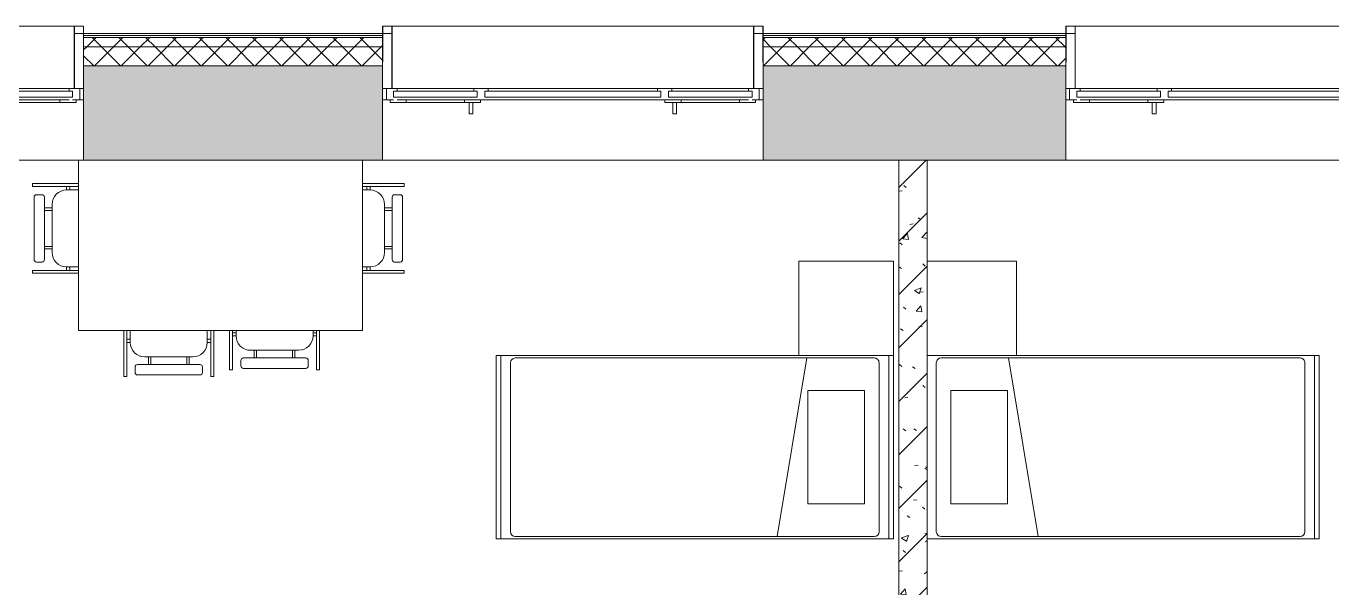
# Model space of a CAD drawing. Header units: millimetres. Extents: x -515342 to 330399, y -224905 to 507333.
# Drawn here: x -288293 to -281393, y 388978 to 391949 of the extents above; entities that cross this region are included whole.
import ezdxf

# ---------------------------------------------------------------- set-up
doc = ezdxf.new("R2010")
doc.units = ezdxf.units.MM
doc.layers.get('0').update_dxf_attribs({"lineweight": 0})
for name, color, linetype, lineweight in [('_ Окна', 7, 'Continuous', 0), ('Витраж', 7, 'Continuous', 0), ('Мебель', 7, 'Continuous', 0), ('Окна', 7, 'Continuous', 0), ('Стены внутренние', 7, 'Continuous', 0), ('Стены наружные', 7, 'Continuous', 0), ('Стены несущие', 7, 'Continuous', 0), ('Стены отделка', 7, 'Continuous', 0), ('Стены перегородки', 7, 'Continuous', 0), ('Стены штриховка', 7, 'Continuous', 0)]:
    doc.layers.add(name, color=color, linetype=linetype, lineweight=lineweight)
pattern_1 = [(45, (0, 0), (-70.71068, 70.71068), []), (135, (0, 0), (-70.71068, -70.71068), [])]

# ---------------------------------------------------------------- blocks, each defined once
blk = doc.blocks.new('Окно_ПВХ_3Створки_1Фрамуга-верх - АР_Окно_ОП_1820_h_х1970_3ст2фр-в-9696728-О_АР_П_4__10_050_План 4 этажа')
at = {"layer": '_ Окна'}
for p, q in [((-929, 130), (-1005, 130)), ((-1005, 130), (-1005, 70)), ((-1005, 70), (-947, 70)), ((-985, 70), (-985, 130)), ((-965, 56), (-965, 70)), ((-947, 84), (-947, 116)), ((-947, 116), (-929, 116)), ((-505, 84), (-947, 84)), ((-929, 116), (-929, 130)), ((-523, 116), (-929, 116)), ((-880, 70), (-880, 56)), ((-572, 70), (-572, 56)), ((-447, 130), (-523, 130)), ((-523, 130), (-523, 116)), ((-523, 116), (-505, 116)), ((-505, 116), (-505, 84)), ((-505, 70), (-465, 70)), ((-487, 70), (-487, 56)), ((-465, 84), (-465, 116)), ((-465, 116), (-447, 116)), ((465, 84), (-465, 84)), ((-447, 116), (-447, 130)), ((447, 116), (-447, 116)), ((523, 130), (447, 130)), ((447, 130), (447, 116)), ((447, 116), (465, 116)), ((465, 116), (465, 84)), ((465, 70), (505, 70)), ((487, 56), (487, 70)), ((505, 84), (505, 116)), ((505, 116), (523, 116)), ((947, 84), (505, 84)), ((523, 116), (523, 130)), ((929, 116), (523, 116)), ((572, 70), (572, 56)), ((880, 70), (880, 56)), ((929, 130), (929, 116)), ((1005, 130), (929, 130)), ((929, 116), (947, 116)), ((947, 116), (947, 84)), ((947, 70), (1005, 70)), ((965, 70), (965, 56)), ((985, 70), (985, 130)), ((1005, 70), (1005, 130)), ((-880, 56), (-965, 56)), ((-487, 56), (-572, 56)), ((572, 56), (487, 56)), ((965, 56), (880, 56))]:
    blk.add_line(p, q, dxfattribs=at)
at = {"layer": 'Окна'}
for p, q in [((-929, 130), (-523, 130)), ((-505, 70), (-929, 70)), ((465, 70), (-465, 70)), ((-447, 130), (447, 130)), ((929, 70), (505, 70)), ((523, 130), (929, 130)), ((-572, 56), (-880, 56)), ((-548.5, -4), (-548.5, 56)), ((-528.5, 56), (-528.5, -4)), ((528.5, -4), (528.5, 56)), ((548.5, 56), (548.5, -4)), ((880, 56), (572, 56)), ((-528.5, -4), (-548.5, -4)), ((548.5, -4), (528.5, -4))]:
    blk.add_line(p, q, dxfattribs=at)
blk = doc.blocks.new('Прямоугольный импост - АР_Откос_Металлический_50х330 Белый Левый-9898761-О_АР_П_4__10_050_План 4 этажа')
at = {"layer": 'Витраж'}
blk.add_line((8064.1, 16115), (9974.1, 16115), dxfattribs=at)
blk = doc.blocks.new('Прямоугольный импост - АР_Откос_Металлический_50х330 Белый Левый-V19-О_АР_П_4__10_050_План 4 этажа')
at = {"layer": 'Витраж', "lineweight": 18}
for p, q in [((0, 40), (-50, 40)), ((-50, 40), (-50, -290)), ((-49, -290), (-49, 39)), ((-49, 39), (-1, 39)), ((-1, 39), (-1, -150)), ((0, -150), (0, 40)), ((-1, -150), (0, -150))]:
    blk.add_line(p, q, dxfattribs=at)
blk = doc.blocks.new('Прямоугольный импост - АР_Откос_Металлический_50х330 Белый Правый-V18-О_АР_П_4__10_050_План 4 этажа')
at = {"layer": 'Витраж', "lineweight": 18}
for p, q in [((-50, -290), (-50, 40)), ((-50, 40), (0, 40)), ((-1, 39), (-49, 39)), ((-49, 39), (-49, -290)), ((-1, -150), (-1, 39)), ((0, 40), (0, -150)), ((0, -150), (-1, -150))]:
    blk.add_line(p, q, dxfattribs=at)
blk = doc.blocks.new('СД_Люблино_Фасады_rvt-1-О_АР_П_4__10_050_План 4 этажа')
at = {"layer": 'Стены внутренние'}
h = blk.add_hatch(dxfattribs=at)
h.set_pattern_fill('FP_1', color=256, style=0, pattern_type=2)
h.set_pattern_definition([(45, (0, 0), (-224.5064, 224.5064), []), (45, (224.5, 0), (-224.5064, 224.5064), [396.875, -79.375, 3.353, -76.022])])
h.paths.add_polyline_path([(101337.7, 15405), (101935, 15405), (101935, 15905), (97278.9, 15905), (97278.9, 15405), (101210, 15405)])
h.paths.add_polyline_path([(95268.9, 15405), (95268.9, 15905), (93672.7, 15905), (93672.7, 15405), (95206.9, 15405)])
h.paths.add_polyline_path([(91662.7, 15405), (91662.7, 15905), (90062.5, 15905), (90062.5, 15405), (91375.2, 15405)])
h.paths.add_polyline_path([(88052.5, 15405), (88052.5, 15905), (86472.6, 15905), (86472.6, 15405), (87798.9, 15405)])
h.paths.add_polyline_path([(84462.6, 15405), (84462.6, 15905), (82935.3, 15905), (82935.3, 15405), (84222.6, 15405)])
h.paths.add_polyline_path([(80925.3, 15405), (80925.3, 15905), (79340.3, 15905), (79340.3, 15405), (80901.8, 15405)])
h.paths.add_polyline_path([(77330.3, 15405), (77330.3, 15905), (75739.7, 15905), (75739.7, 15405), (77070.1, 15405)])
h.paths.add_polyline_path([(73729.7, 15405), (73729.7, 15905), (72144.8, 15905), (72144.8, 15405), (73493.8, 15405)])
h.paths.add_polyline_path([(70134.8, 15405), (70134.8, 15905), (68493.6, 15905), (68493.6, 15405), (69917.5, 15405)])
h.paths.add_polyline_path([(66341.2, 15405), (66483.6, 15405), (66483.6, 15905), (64878.6, 15905), (64878.6, 15405), (65319.4, 15405)])
h.paths.add_polyline_path([(62868.6, 15405), (62868.6, 15905), (60500.1, 15905), (60500.1, 15405), (62764.9, 15405)])
h.paths.add_polyline_path([(58090.1, 15405), (58090.1, 15905), (56894.2, 15905), (56894.2, 15405), (57655.9, 15405)])
h.paths.add_polyline_path([(54484.2, 15405), (54484.2, 15905), (51825.9, 15905), (51825.9, 15405), (54079.6, 15405)])
h.paths.add_polyline_path([(49815.9, 15405), (49815.9, 15905), (47243.8, 15905), (47243.8, 15405), (48970.6, 15405)])
h.paths.add_polyline_path([(44833.8, 15405), (44833.8, 15905), (43623.8, 15905), (43623.8, 15405), (44430.3, 15405)])
h.paths.add_polyline_path([(41213.8, 15405), (41213.8, 15905), (38819.5, 15905), (38819.5, 15405), (40796.3, 15405)])
h.paths.add_polyline_path([(36709.1, 15405), (36809.5, 15405), (36809.5, 15905), (35219.5, 15905), (35219.5, 15405), (35687.3, 15405)])
h.paths.add_polyline_path([(33209.5, 15405), (33209.5, 15905), (31619.5, 15905), (31619.5, 15405), (33132.8, 15405)])
h.paths.add_polyline_path([(29609.5, 15405), (29609.5, 15905), (28023.1, 15905), (28023.8, 15405), (29556.5, 15405)])
h.paths.add_polyline_path([(25980.2, 15405), (26013.1, 15405), (26013.1, 15905), (24425.8, 15905), (24425.8, 15405), (25469.3, 15405)])
h.paths.add_polyline_path([(22415.8, 15405), (22415.8, 15905), (20810.9, 15905), (20810.9, 15405), (22403.9, 15405)])
h.paths.add_polyline_path([(18800.9, 15405), (18800.9, 15905), (17210.3, 15905), (17210.3, 15405), (18397.4, 15405)])
h.paths.add_polyline_path([(15200.3, 15405), (15200.3, 15905), (13615.3, 15905), (13615.3, 15405), (14740.4, 15405)])
h.paths.add_polyline_path([(11605.3, 15405), (11605.3, 15905), (10024.1, 15905), (10024.1, 15405), (11201.9, 15405)])
h.paths.add_polyline_path([(8014.1, 15405), (8014.1, 15905), (6409.2, 15905), (6409.2, 15405), (7587.9, 15405)])
h.paths.add_polyline_path([(4399.2, 15405), (4399.2, 15905), (-305, 15905), (-305, 15405), (4011.6, 15405)])
at = {"layer": 'Стены наружные'}
h = blk.add_hatch(dxfattribs=at)
h.set_pattern_fill('FP_2', color=256, style=0, pattern_type=2)
h.set_pattern_definition(pattern_1)
h.paths.add_polyline_path([(102035, 16005), (102085, 16005), (102085, 16055), (97278.9, 16055), (97278.9, 16005), (101082.3, 16005)])
h.paths.add_polyline_path([(95268.9, 16005), (95268.9, 16055), (93672.7, 16055), (93672.7, 16005), (94951.5, 16005)])
h.paths.add_polyline_path([(91662.7, 16005), (91662.7, 16055), (90062.5, 16055), (90062.5, 16005), (90864.3, 16005)])
h.paths.add_polyline_path([(88052.5, 16005), (88052.5, 16055), (86472.6, 16055), (86472.6, 16005), (86777.1, 16005)])
h.paths.add_polyline_path([(84462.6, 16005), (84462.6, 16055), (82935.3, 16055), (82935.3, 16005), (84222.6, 16005)])
h.paths.add_polyline_path([(80925.3, 16005), (80925.3, 16055), (79340.3, 16055), (79340.3, 16005), (80646.3, 16005)])
h.paths.add_polyline_path([(77330.3, 16005), (77330.3, 16055), (75739.7, 16055), (75739.7, 16005), (76559.2, 16005)])
h.paths.add_polyline_path([(73729.7, 16005), (73729.7, 16055), (72144.8, 16055), (72144.8, 16005), (72472, 16005)])
h.paths.add_polyline_path([(70134.8, 16005), (70134.8, 16055), (68493.6, 16055), (68493.6, 16005)])
h.paths.add_polyline_path([(66483.6, 16005), (66483.6, 16055), (64878.6, 16055), (64878.6, 16005), (66341.2, 16005)])
h.paths.add_polyline_path([(62868.6, 16005), (62868.6, 16055), (60500.1, 16055), (60500.1, 16005), (62254, 16005)])
h.paths.add_polyline_path([(58090.1, 16005), (58090.1, 16055), (56894.2, 16055), (56894.2, 16005)])
h.paths.add_polyline_path([(54484.2, 16005), (54484.2, 16055), (51825.9, 16055), (51825.9, 16005), (52036, 16005)])
h.paths.add_polyline_path([(49815.9, 16005), (49815.9, 16055), (47243.8, 16055), (47243.8, 16005), (47948.8, 16005)])
h.paths.add_polyline_path([(43861.7, 16005), (44833.8, 16005), (44833.8, 16055), (43623.8, 16055), (43623.8, 16005)])
h.paths.add_polyline_path([(41213.8, 16005), (41213.8, 16055), (38819.5, 16055), (38819.5, 16005), (40796.3, 16005)])
h.paths.add_polyline_path([(36809.5, 16005), (36809.5, 16055), (35219.5, 16055), (35219.5, 16005), (35687.3, 16005)])
h.paths.add_polyline_path([(33209.5, 16005), (33209.5, 16055), (31619.5, 16055), (31619.5, 16005)])
h.paths.add_polyline_path([(29609.5, 16005), (29609.5, 16055), (28023.1, 16055), (28023.1, 16005), (29556.5, 16005)])
h.paths.add_polyline_path([(26013.1, 16005), (26013.1, 16055), (24425.8, 16055), (24425.8, 16005)])
h.paths.add_polyline_path([(22415.8, 16005), (22415.8, 16055), (20810.9, 16055), (20810.9, 16005)])
h.paths.add_polyline_path([(18800.9, 16005), (18800.9, 16055), (17210.3, 16055), (17210.3, 16005), (18316.7, 16005)])
h.paths.add_polyline_path([(15200.3, 16005), (15200.3, 16055), (13615.3, 16055), (13615.3, 16005)])
h.paths.add_polyline_path([(11605.3, 16005), (11605.3, 16055), (10024.1, 16055), (10024.1, 16005), (11164.2, 16005)])
h.paths.add_polyline_path([(8014.1, 16005), (8014.1, 16055), (6409.2, 16055), (6409.2, 16005), (7587.9, 16005)])
h.paths.add_polyline_path([(4399.2, 16005), (4399.2, 16055), (-405, 16055), (-405, 16005), (2989.8, 16005)])
h = blk.add_hatch(dxfattribs=at)
h.set_pattern_fill('FP_2', color=256, style=0, pattern_type=2)
h.set_pattern_definition(pattern_1)
h.paths.add_polyline_path([(101935, 15905), (102035, 15905), (102035, 16005), (97278.9, 16005), (97278.9, 15905), (101082.3, 15905)])
h.paths.add_polyline_path([(95268.9, 15905), (95268.9, 16005), (93672.7, 16005), (93672.7, 15905), (94951.5, 15905)])
h.paths.add_polyline_path([(91662.7, 15905), (91662.7, 16005), (90062.5, 16005), (90062.5, 15905), (90864.3, 15905)])
h.paths.add_polyline_path([(88052.5, 15905), (88052.5, 16005), (86472.6, 16005), (86472.6, 15905), (86777.1, 15905)])
h.paths.add_polyline_path([(84462.6, 15905), (84462.6, 16005), (82935.3, 16005), (82935.3, 15905), (84222.6, 15905)])
h.paths.add_polyline_path([(80925.3, 15905), (80925.3, 16005), (79340.3, 16005), (79340.3, 15905), (80646.3, 15905)])
h.paths.add_polyline_path([(77330.3, 15905), (77330.3, 16005), (75739.7, 16005), (75739.7, 15905), (76559.2, 15905)])
h.paths.add_polyline_path([(73729.7, 15905), (73729.7, 16005), (72144.8, 16005), (72144.8, 15905), (72472, 15905)])
h.paths.add_polyline_path([(70134.8, 15905), (70134.8, 16005), (68493.6, 16005), (68493.6, 15905)])
h.paths.add_polyline_path([(66341.2, 15905), (66483.6, 15905), (66483.6, 16005), (64878.6, 16005), (64878.6, 15905)])
h.paths.add_polyline_path([(62868.6, 15905), (62868.6, 16005), (60500.1, 16005), (60500.1, 15905), (62254, 15905)])
h.paths.add_polyline_path([(58090.1, 15905), (58090.1, 16005), (56894.2, 16005), (56894.2, 15905)])
h.paths.add_polyline_path([(54484.2, 15905), (54484.2, 16005), (51825.9, 16005), (51825.9, 15905), (52036, 15905)])
h.paths.add_polyline_path([(49815.9, 15905), (49815.9, 16005), (47243.8, 16005), (47243.8, 15905), (47948.8, 15905)])
h.paths.add_polyline_path([(44833.8, 15905), (44833.8, 16005), (43623.8, 16005), (43623.8, 15905), (43861.7, 15905)])
h.paths.add_polyline_path([(41213.8, 15905), (41213.8, 16005), (38819.5, 16005), (38819.5, 15905), (40796.3, 15905)])
h.paths.add_polyline_path([(36809.5, 15905), (36809.5, 16005), (35219.5, 16005), (35219.5, 15905), (35687.3, 15905)])
h.paths.add_polyline_path([(33209.5, 15905), (33209.5, 16005), (31619.5, 16005), (31619.5, 15905)])
h.paths.add_polyline_path([(29556.5, 15905), (29609.5, 15905), (29609.5, 16005), (28023.1, 16005), (28023.1, 15905)])
h.paths.add_polyline_path([(26013.1, 15905), (26013.1, 16005), (24425.8, 16005), (24425.8, 15905)])
h.paths.add_polyline_path([(22415.8, 15905), (22415.8, 16005), (20810.9, 16005), (20810.9, 15905)])
h.paths.add_polyline_path([(18800.9, 15905), (18800.9, 16005), (17210.3, 16005), (17210.3, 15905), (18316.7, 15905)])
h.paths.add_polyline_path([(15200.3, 15905), (15200.3, 16005), (13615.3, 16005), (13615.3, 15905)])
h.paths.add_polyline_path([(11605.3, 15905), (11605.3, 16005), (10024.1, 16005), (10024.1, 15905), (11164.2, 15905)])
h.paths.add_polyline_path([(8014.1, 15905), (8014.1, 16005), (6409.2, 16005), (6409.2, 15905), (7587.9, 15905)])
h.paths.add_polyline_path([(4399.2, 15905), (4399.2, 16005), (-305, 16005), (-305, 15905), (2989.8, 15905)])
at = {"layer": 'Стены внутренние'}
for p, q in [((86423.4, 16075), (86471.8, 16075)), ((88053.3, 16075), (88101.6, 16075)), ((90013.4, 16075), (90061.7, 16075)), ((91663.4, 16075), (91711.8, 16075)), ((86445.7, 15405), (84462.6, 15405)), ((90062.5, 15405), (88052.5, 15405)), ((93672.7, 15405), (91662.7, 15405))]:
    blk.add_line(p, q, dxfattribs=at)
at = {"layer": 'Стены несущие'}
for p, q in [((86472.6, 15905), (86472.6, 15785)), ((88052.5, 15905), (86472.6, 15905)), ((86472.6, 15905), (88052.5, 15905)), ((88052.5, 15785), (88052.5, 15905)), ((90062.5, 15905), (90062.5, 15785)), ((91662.7, 15905), (90062.5, 15905)), ((90062.5, 15905), (91662.7, 15905)), ((91662.7, 15785), (91662.7, 15905)), ((86472.6, 15725), (86472.6, 15405)), ((88052.5, 15405), (88052.5, 15725)), ((90062.5, 15725), (90062.5, 15405)), ((91662.7, 15405), (91662.7, 15725)), ((86472.6, 15405), (88052.5, 15405)), ((90062.5, 15405), (91662.7, 15405))]:
    blk.add_line(p, q, dxfattribs=at)
at = {"layer": 'Стены отделка', "lineweight": 9}
for p, q in [((88052.5, 16075), (86472.6, 16075)), ((86472.6, 16075), (86472.6, 16065)), ((86472.6, 16065), (86472.6, 16055)), ((86472.6, 16055), (86472.6, 16005)), ((88052.5, 16065), (88052.5, 16075)), ((88052.5, 16055), (88052.5, 16065)), ((88052.5, 16005), (88052.5, 16055)), ((91662.7, 16075), (90062.5, 16075)), ((90062.5, 16075), (90062.5, 16065)), ((90062.5, 16065), (90062.5, 16055)), ((90062.5, 16055), (90062.5, 16005)), ((91662.7, 16065), (91662.7, 16075)), ((91662.7, 16055), (91662.7, 16065)), ((91662.7, 16005), (91662.7, 16055)), ((86472.6, 16005), (86472.6, 15905)), ((88052.5, 15905), (88052.5, 16005)), ((90062.5, 16005), (90062.5, 15905)), ((91662.7, 15905), (91662.7, 16005))]:
    blk.add_line(p, q, dxfattribs=at)
at = {"layer": 'Стены штриховка'}
for p, q in [((88052.5, 16065), (86472.6, 16065)), ((88052.5, 16055), (86472.6, 16055)), ((86472.6, 16055), (88052.5, 16055)), ((91662.7, 16065), (90062.5, 16065)), ((91662.7, 16055), (90062.5, 16055)), ((90062.5, 16055), (91662.7, 16055)), ((88052.5, 16005), (86472.6, 16005)), ((91662.7, 16005), (90062.5, 16005))]:
    blk.add_line(p, q, dxfattribs=at)
at = {"layer": 'Витраж', "lineweight": 9}
for name, p in [('Прямоугольный импост - АР_Откос_Металлический_50х330 Белый Левый-9898761-О_АР_П_4__10_050_План 4 этажа', (76448.4, 0)), ('Прямоугольный импост - АР_Откос_Металлический_50х330 Белый Левый-V19-О_АР_П_4__10_050_План 4 этажа', (86472.6, 16075)), ('Прямоугольный импост - АР_Откос_Металлический_50х330 Белый Левый-9898761-О_АР_П_4__10_050_План 4 этажа', (80038.4, 0)), ('Прямоугольный импост - АР_Откос_Металлический_50х330 Белый Левый-V19-О_АР_П_4__10_050_План 4 этажа', (90062.5, 16075)), ('Прямоугольный импост - АР_Откос_Металлический_50х330 Белый Левый-9898761-О_АР_П_4__10_050_План 4 этажа', (83648.5, 0))]:
    blk.add_blockref(name, p, dxfattribs=at)
at = {"layer": 'Витраж', "lineweight": 9, "extrusion": (0, 0, -1)}
for p in [(-88052.5, 16075), (-91662.7, 16075)]:
    blk.add_blockref('Прямоугольный импост - АР_Откос_Металлический_50х330 Белый Правый-V18-О_АР_П_4__10_050_План 4 этажа', p, dxfattribs=at)
at = {"layer": 'Окна', "lineweight": 9}
for p in [(85467.6, 15655), (89057.5, 15655), (92667.7, 15655)]:
    blk.add_blockref('Окно_ПВХ_3Створки_1Фрамуга-верх - АР_Окно_ОП_1820_h_х1970_3ст2фр-в-9696728-О_АР_П_4__10_050_План 4 этажа', p, dxfattribs=at)
blk = doc.blocks.new('Кровать-Больница - 0970 x 2100 мм-8734357-О_АР_П_4__10_050_План 4 этажа')
at = {"layer": 'Мебель'}
for p, q in [((-76.5, 1441), (893.5, 1441)), ((-76.5, 1415.6), (-76.5, 1441)), ((-76.5, -633.6), (-76.5, 1415.6)), ((-76.5, 1415.6), (893.5, 1415.6)), ((893.5, 1415.6), (893.5, 1441)), ((893.5, 1415.6), (893.5, -633.6)), ((-63.8, 1339.4), (-63.8, -557.4)), ((-38.4, 1364.8), (855.4, 1364.8)), ((880.8, 1339.4), (880.8, -557.4)), ((880.8, -201.8), (-63.8, -45.1)), ((108.5, -206.6), (708.5, -206.6)), ((108.5, -506.6), (108.5, -206.6)), ((708.5, -506.6), (708.5, -206.6)), ((108.5, -506.6), (708.5, -506.6)), ((-38.4, -582.8), (855.4, -582.8)), ((-76.5, -633.6), (893.5, -633.6)), ((-76.5, -659), (-76.5, -633.6)), ((-76.5, -659), (893.5, -659)), ((893.5, -659), (893.5, -633.6))]:
    blk.add_line(p, q, dxfattribs=at)
for centre, start, end in [((-38.4, 1339.4), 90, 180), ((855.4, 1339.4), 0, 90), ((-38.4, -557.4), 180, 270), ((855.4, -557.4), 270, 0)]:
    blk.add_arc(centre, 25.4, start, end, dxfattribs=at)
blk = doc.blocks.new('Прикроватная тумба - Прикроватная тумба-8752864-О_АР_П_4__10_050_План 4 этажа')
at = {"layer": 'Мебель'}
for p, q in [((500, 500), (0, 500)), ((0, 500), (0, 0)), ((500, 0), (500, 500))]:
    blk.add_line(p, q, dxfattribs=at)
blk = doc.blocks.new('Стул-Штабель - Стул-Штабель-8767036-О_АР_П_4__10_050_План 4 этажа')
at = {"layer": 'Мебель'}
for p, q in [((-416.6, -108.9), (-416.6, 134.5)), ((-416.6, 134.5), (-401.3, 134.5)), ((-401.3, 134.5), (-401.3, -108.9)), ((-356.8, 84.1), (-356.8, 113.6)), ((-344.1, 126.3), (-13.9, 126.3)), ((-344.1, 71.4), (-13.9, 71.4)), ((-286.9, 30.8), (-286.9, 71.4)), ((-274.2, 30.8), (-274.2, 71.4)), ((-83.8, 30.8), (-83.8, 71.4)), ((-71.1, 30.8), (-71.1, 71.4)), ((-1.2, 84.1), (-1.2, 113.6)), ((43.2, 134.5), (43.2, -108.9)), ((58.6, 134.5), (43.2, 134.5)), ((58.6, -108.9), (58.6, 134.5)), ((-306, 30.8), (-52, 30.8)), ((-286.9, 30.8), (-274.2, 30.8)), ((-71.1, 30.8), (-83.8, 30.8)), ((-401.3, -45.4), (-401.3, -62.4)), ((-382.2, -45.4), (-401.3, -45.4)), ((-382.2, -62.4), (-401.3, -62.4)), ((-382.2, -45.4), (-382.2, -62.4)), ((-382.2, -108.9), (-382.2, -45.4)), ((24.2, -45.4), (24.2, -62.4)), ((24.2, -45.4), (43.2, -45.4)), ((24.2, -108.9), (24.2, -45.4)), ((24.2, -62.4), (43.2, -62.4)), ((43.2, -45.4), (43.2, -62.4))]:
    blk.add_line(p, q, dxfattribs=at)
for centre, radius, start, end in [((-344.1, 113.6), 12.7, 90, 180), ((-344.1, 84.1), 12.7, 180, 270), ((-13.9, 113.6), 12.7, 360, 90), ((-13.9, 84.1), 12.7, 270, 0), ((-306, -45.4), 76.2, 90, 180), ((-52, -45.4), 76.2, 360, 90)]:
    blk.add_arc(centre, radius, start, end, dxfattribs=at)
blk = doc.blocks.new('Стол-Прямоугольный - 1500х900 мм-8945557-О_АР_П_4__10_050_План 4 этажа')
at = {"layer": 'Мебель'}
for p, q in [((-750, 450), (750, 450)), ((-750, -450), (-750, 450)), ((750, 450), (750, -450)), ((750, -450), (723.2, -450))]:
    blk.add_line(p, q, dxfattribs=at)
blk = doc.blocks.new('Стул-Штабель - Стул-Штабель-V33-О_АР_П_4__10_050_План 4 этажа')
at = {"layer": 'Мебель'}
for p, q in [((-416.6, -73.9), (-416.6, 134.5)), ((-416.6, 134.5), (-401.3, 134.5)), ((-401.3, 134.5), (-401.3, -73.9)), ((-356.8, 84.1), (-356.8, 113.6)), ((-344.1, 126.3), (-13.9, 126.3)), ((-344.1, 71.4), (-13.9, 71.4)), ((-286.9, 30.8), (-286.9, 71.4)), ((-274.2, 30.8), (-274.2, 71.4)), ((-83.8, 30.8), (-83.8, 71.4)), ((-71.1, 30.8), (-71.1, 71.4)), ((-1.2, 84.1), (-1.2, 113.6)), ((43.2, 134.5), (43.2, -73.9)), ((58.6, 134.5), (43.2, 134.5)), ((58.6, -73.9), (58.6, 134.5)), ((-306, 30.8), (-52, 30.8)), ((-286.9, 30.8), (-274.2, 30.8)), ((-71.1, 30.8), (-83.8, 30.8)), ((-401.3, -45.4), (-401.3, -62.4)), ((-382.2, -45.4), (-401.3, -45.4)), ((-382.2, -62.4), (-401.3, -62.4)), ((-382.2, -45.4), (-382.2, -62.4)), ((-382.2, -73.9), (-382.2, -45.4)), ((24.2, -45.4), (24.2, -62.4)), ((24.2, -45.4), (43.2, -45.4)), ((24.2, -73.9), (24.2, -45.4)), ((24.2, -62.4), (43.2, -62.4)), ((43.2, -45.4), (43.2, -62.4))]:
    blk.add_line(p, q, dxfattribs=at)
for centre, radius, start, end in [((-344.1, 113.6), 12.7, 90, 180), ((-344.1, 84.1), 12.7, 180, 270), ((-13.9, 113.6), 12.7, 360, 90), ((-13.9, 84.1), 12.7, 270, 0), ((-306, -45.4), 76.2, 90, 180), ((-52, -45.4), 76.2, 360, 90)]:
    blk.add_arc(centre, radius, start, end, dxfattribs=at)
blk = doc.blocks.new('Стул-Штабель - Стул-Штабель-V34-О_АР_П_4__10_050_План 4 этажа')
at = {"layer": 'Мебель'}
for p, q in [((-416.6, 85.9), (-416.6, -134.5)), ((-401.3, -134.5), (-401.3, 85.9)), ((-382.2, 85.9), (-382.2, 45.4)), ((24.2, 85.9), (24.2, 45.4)), ((43.2, -134.5), (43.2, 85.9)), ((58.6, 85.9), (58.6, -134.5)), ((-401.3, 45.4), (-401.3, 62.4)), ((-382.2, 62.4), (-401.3, 62.4)), ((-382.2, 45.4), (-401.3, 45.4)), ((-382.2, 45.4), (-382.2, 62.4)), ((24.2, 62.4), (43.2, 62.4)), ((24.2, 45.4), (24.2, 62.4)), ((24.2, 45.4), (43.2, 45.4)), ((43.2, 45.4), (43.2, 62.4)), ((-306, -30.8), (-52, -30.8)), ((-286.9, -30.8), (-286.9, -71.4)), ((-286.9, -30.8), (-274.2, -30.8)), ((-274.2, -30.8), (-274.2, -71.4)), ((-83.8, -30.8), (-83.8, -71.4)), ((-71.1, -30.8), (-83.8, -30.8)), ((-71.1, -30.8), (-71.1, -71.4)), ((-416.6, -134.5), (-401.3, -134.5)), ((-356.8, -84.1), (-356.8, -113.6)), ((-344.1, -71.4), (-13.9, -71.4)), ((-344.1, -126.3), (-13.9, -126.3)), ((-1.2, -84.1), (-1.2, -113.6)), ((58.6, -134.5), (43.2, -134.5))]:
    blk.add_line(p, q, dxfattribs=at)
for centre, radius, start, end in [((-306, 45.4), 76.2, 180, 270), ((-52, 45.4), 76.2, 270, 0), ((-344.1, -84.1), 12.7, 90, 180), ((-344.1, -113.6), 12.7, 180, 270), ((-13.9, -84.1), 12.7, 360, 90), ((-13.9, -113.6), 12.7, 270, 0)]:
    blk.add_arc(centre, radius, start, end, dxfattribs=at)
blk = doc.blocks.new('Кровать-Больница - 0970 x 2100 мм-V35-О_АР_П_4__10_050_План 4 этажа')
at = {"layer": 'Мебель'}
for p, q in [((-76.5, 631.1), (-76.5, -1415.6)), ((893.5, -1415.6), (893.5, 631.1)), ((-63.8, -1339.4), (-63.8, 557.4)), ((-38.4, 582.8), (855.4, 582.8)), ((880.8, -1339.4), (880.8, 557.4)), ((108.5, 506.6), (108.5, 206.6)), ((108.5, 506.6), (708.5, 506.6)), ((708.5, 506.6), (708.5, 206.6)), ((880.8, 201.8), (-63.8, 45.1)), ((108.5, 206.6), (708.5, 206.6)), ((-38.4, -1364.8), (855.4, -1364.8)), ((-76.5, -1415.6), (-76.5, -1441)), ((-76.5, -1415.6), (893.5, -1415.6)), ((-76.5, -1441), (893.5, -1441)), ((893.5, -1415.6), (893.5, -1441))]:
    blk.add_line(p, q, dxfattribs=at)
for centre, start, end in [((-38.4, 557.4), 90, 180), ((855.4, 557.4), 360, 90), ((-38.4, -1339.4), 180, 270), ((855.4, -1339.4), 270, 0)]:
    blk.add_arc(centre, 25.4, start, end, dxfattribs=at)
blk = doc.blocks.new('Прикроватная тумба - Прикроватная тумба-V36-О_АР_П_4__10_050_План 4 этажа')
at = {"layer": 'Мебель'}
for p, q in [((0, 0), (0, -500)), ((0, -500), (472.1, -500))]:
    blk.add_line(p, q, dxfattribs=at)

msp = doc.modelspace()

# ---------------------------------------------------------------- hatches: boundary and pattern name
at = {"layer": 'Стены внутренние'}
h = msp.add_hatch(dxfattribs=at)
h.set_pattern_fill('FP_3', color=256, style=0, pattern_type=2)
h.set_pattern_definition([(45, (-374461.89, 375834.49), (-141.42136, 141.42136), [])])
h.paths.add_polyline_path([(-283681.8897, 385229.4886), (-283531.8897, 385229.4886), (-283531.8897, 391239.4886), (-283681.8897, 391239.4886), (-283681.8897, 385930.8574)])
h = msp.add_hatch(dxfattribs=at)
h.set_pattern_fill('FP_4', color=256, style=0, pattern_type=2)
h.set_pattern_definition([(50, (-374461.9, 375834.5), (364.3679, -31.8783), [38.1, -419.1]), (355, (-374461.9, 375834.5), (-70.4859, 382.1133), [30.48, -335.28]), (100.451, (-374431.53, 375831.83), (293.885, 350.2334), [32.38, -356.18]), (46.184, (-374461.9, 375936.1), (542.1585, -84.0858), [57.15, -628.65]), (96.636, (-374416.7, 375929.1), (474.805, 494.8554), [48.57, -534.27]), (351.184, (-374461.9, 375936.1), (474.8102, 494.85), [45.72, -502.92]), (21, (-374411.1, 375910.7), (303.2285, -204.5305), [38.1, -419.1]), (326, (-374411.1, 375910.7), (123.6039, 368.376), [30.48, -335.28]), (71.451, (-374385.82, 375893.64), (426.8341, 163.8427), [32.38, -356.18]), (37.5, (-374461.89, 375834.49), (6.17665, 169.11015), [16.764, -314.452, 16.764, -323.596, -336.55]), (37.5, (-374461.89, 375834.49), (6.17665, 169.11015), [-671.576, 16.764, -319.786]), (7.5, (-374461.89, 375834.49), (133.63888, 200.3615), [16.764, -177.292, 16.764, -306.832, -128.27]), (7.5, (-374461.89, 375834.49), (133.63888, 200.3615), [-517.652, 16.764, -111.506]), (327.5, (-374575.17, 375834.49), (271.18182, -11.45836), [16.764, -110.236, 16.764, -379.476, -525.78]), (327.5, (-374575.17, 375834.49), (271.18182, -11.45836), [-523.24, 16.764, -509.016]), (317.5, (-374625.97, 375834.5), (296.2585, 50.85285), [16.764, -148.336, 16.764, -246.38, -373.38]), (317.5, (-374625.97, 375834.5), (296.2585, 50.85285), [-428.244, 16.764, -356.616])])
h.paths.add_polyline_path([(-283681.8897, 385229.4886), (-283531.8897, 385229.4886), (-283531.8897, 391239.4886), (-283681.8897, 391239.4886), (-283681.8897, 385930.8574)])

# ---------------------------------------------------------------- linework, layer by layer
at = {"layer": 'Стены перегородки'}
for p, q in [((-283531.8897, 391239.4886), (-283681.8897, 391239.4886)), ((-283681.8897, 391239.4886), (-283681.8897, 385229.4886)), ((-283531.8897, 385229.4886), (-283531.8897, 391239.4886))]:
    msp.add_line(p, q, dxfattribs=at)

# ---------------------------------------------------------------- block references
msp.add_blockref('СД_Люблино_Фасады_rvt-1-О_АР_П_4__10_050_План 4 этажа', (-374461.8897, 375834.4886))
at = {"layer": 'Мебель'}
for name, p, rotation in [('Стол-Прямоугольный - 1500х900 мм-8945557-О_АР_П_4__10_050_План 4 этажа', (-287266.1598, 390789.4886), 180), ('Стул-Штабель - Стул-Штабель-8767036-О_АР_П_4__10_050_План 4 этажа', (-288125.0913, 391058.5377), 89.99999999999972), ('Стул-Штабель - Стул-Штабель-V34-О_АР_П_4__10_050_План 4 этажа', (-286430.2195, 391058.5377), 90.00000000000031), ('Прикроватная тумба - Прикроватная тумба-V36-О_АР_П_4__10_050_План 4 этажа', (-283059.8201, 390206.8701), 180), ('Стул-Штабель - Стул-Штабель-8767036-О_АР_П_4__10_050_План 4 этажа', (-287718.4693, 390230.5571), 180), ('Стул-Штабель - Стул-Штабель-V33-О_АР_П_4__10_050_План 4 этажа', (-287159.4381, 390265.5571), 180), ('Кровать-Больница - 0970 x 2100 мм-8734357-О_АР_П_4__10_050_План 4 этажа', (-284368.8266, 389313.3882), 90.00000000000007), ('Кровать-Больница - 0970 x 2100 мм-V35-О_АР_П_4__10_050_План 4 этажа', (-282900.8135, 389313.3882), 89.99999999999993)]:
    msp.add_blockref(name, p, dxfattribs=dict(at, rotation=rotation))
msp.add_blockref('Прикроватная тумба - Прикроватная тумба-8752864-О_АР_П_4__10_050_План 4 этажа', (-284209.8201, 390206.8701), dxfattribs=at)

doc.saveas('drawing.dxf')
